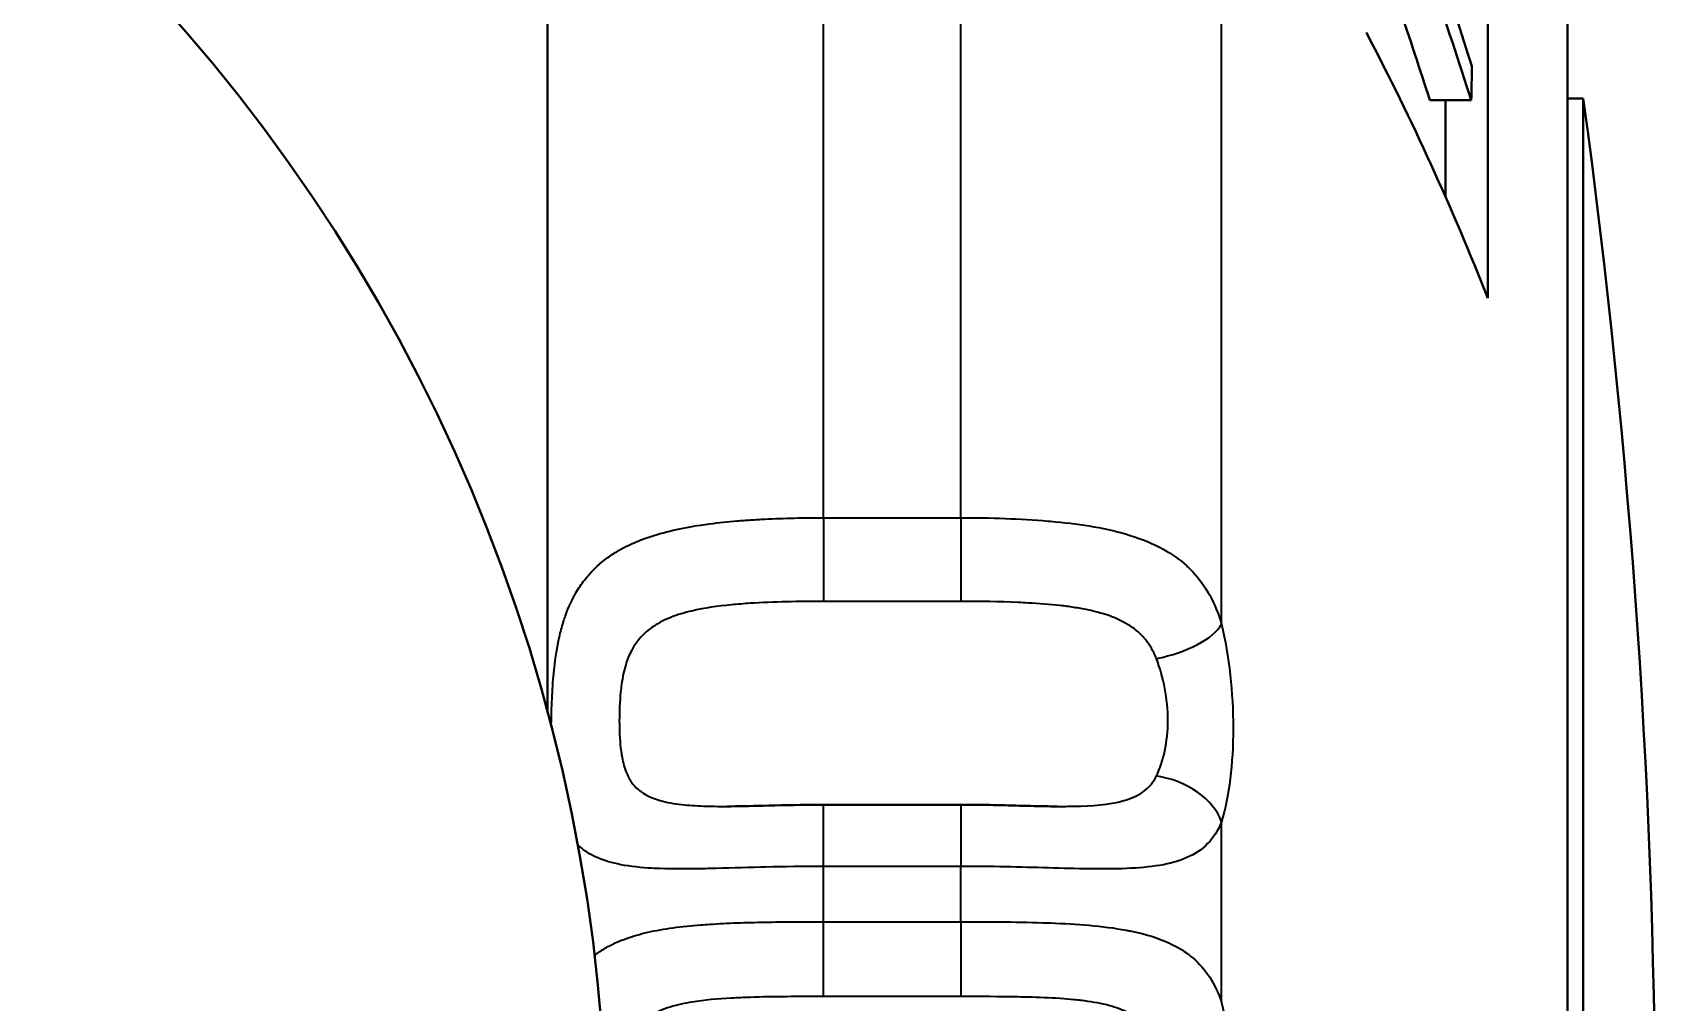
# Model space of a CAD drawing. Header units: millimetres. Extents: x 0 to 3364, y 0 to 2376.
# Drawn here: x 696.26 to 708.02, y 1287.85 to 1294.88 of the extents above; entities that cross this region are included whole.
import ezdxf

# ---------------------------------------------------------------- set-up
doc = ezdxf.new("R2010")
doc.units = ezdxf.units.MM
doc.header["$LTSCALE"] = 4
doc.layers.add('가시적인 것(ISO)', color=3, linetype='Continuous', lineweight=40, true_color=0x00ff00)
doc.layers.add('가시적인 좁은 것(ISO)', color=3, linetype='Continuous', lineweight=35, true_color=0x00ff00)

msp = doc.modelspace()

# ---------------------------------------------------------------- linework, layer by layer
at = {"layer": '가시적인 것(ISO)'}
for p, q in [((699.9938, 1289.9521), (699.9938, 1304.6988)), ((706.8087, 1292.9523), (706.8087, 1298.3988)), ((707.3861, 1295.1988), (707.3861, 1278.1988)), ((706.389, 1294.3859), (706.689, 1294.3859)), ((706.5021, 1294.3859), (706.5021, 1293.6869)), ((707.3861, 1294.3988), (707.5012, 1294.3988)), ((707.5012, 1294.3988), (707.5012, 1278.9988)), ((702.9899, 1289.283), (701.9938, 1289.283))]:
    msp.add_line(p, q, dxfattribs=at)
for centre, radius, start, end in [((687.9246, 1286.6988), 12.5, 270, 90), ((651.1246, 1286.6988), 56.9, 352.22258, 7.77742)]:
    msp.add_arc(centre, radius, start, end, dxfattribs=at)
for centre, major_axis, ratio, start_param, end_param in [((651.4246, 1285.9544), (56.5906, 0), 0.6922528, 0.2169216, 0.2608392), ((651.1246, 1285.9544), (56.5906, 0), 0.6922528, 0.2169216, 0.2519182), ((651.4246, 1286.2001), (56.5958, 0), 0.6922613, 0.2169035, 0.2359878), ((651.1246, 1286.6988), (56.9, 0), 0.5344882, 0.2071012, 0.2722433), ((651.4246, 1295.1273), (55.2739, 0), 0.7219067, 6.2646042, 6.2707655)]:
    msp.add_ellipse(centre, major_axis=major_axis, ratio=ratio, start_param=start_param, end_param=end_param, dxfattribs=at)
for points, knots in [([(701.2932, 1289.2709), (701.3744, 1289.271), (701.4634, 1289.2734), (701.6714, 1289.2789), (701.794, 1289.2819), (701.9421, 1289.2829), (701.968, 1289.283), (701.9938, 1289.283)], [0.000007456, 0.000007456, 0.000007456, 0.000007456, 0.028407059, 0.028407059, 0.065112909, 0.065112909, 0.072873842, 0.072873842, 0.072873842, 0.072873842]), ([(702.9899, 1289.283), (702.9953, 1289.283), (703.0007, 1289.283), (703.0222, 1289.283), (703.0383, 1289.2829), (703.1028, 1289.2825), (703.1512, 1289.2819), (703.3447, 1289.2785), (703.4906, 1289.2733), (703.6451, 1289.2711), (703.6677, 1289.2709), (703.6898, 1289.2709)], [0, 0, 0, 0, 0.001612768, 0.001612768, 0.006451534, 0.006451534, 0.020980402, 0.020980402, 0.065021282, 0.065021282, 0.072733793, 0.072733793, 0.072733793, 0.072733793])]:
    msp.add_open_spline(points, degree=3, knots=knots, dxfattribs=at)
msp.add_open_spline([(703.6898, 1289.2709), (703.6901, 1289.2709), (703.6904, 1289.2709), (703.6907, 1289.2709)], degree=3, dxfattribs=at)
at = {"layer": '가시적인 좁은 것(ISO)'}
for p, q in [((701.9938, 1291.3618), (701.9938, 1295.3518)), ((702.9899, 1291.3618), (702.9899, 1295.3518)), ((704.8794, 1290.5899), (704.8794, 1295.1914)), ((701.9938, 1291.3618), (702.9899, 1291.3618)), ((701.9938, 1291.3618), (701.9938, 1290.7555)), ((702.9899, 1291.3618), (702.9899, 1290.7555)), ((702.9899, 1290.7555), (701.9938, 1290.7555)), ((701.9938, 1288.8365), (701.9938, 1289.283)), ((702.9899, 1289.283), (702.9899, 1288.8365)), ((704.8794, 1287.8503), (704.8794, 1289.1595)), ((701.9938, 1288.4359), (701.9938, 1288.8365)), ((702.9899, 1288.8365), (701.9938, 1288.8365)), ((702.9899, 1288.4359), (702.9899, 1288.8365)), ((701.9938, 1288.4359), (702.9899, 1288.4359)), ((701.9938, 1287.8932), (701.9938, 1288.4359)), ((702.9899, 1288.4359), (702.9899, 1287.8932)), ((702.9899, 1287.8932), (701.9938, 1287.8932))]:
    msp.add_line(p, q, dxfattribs=at)
for centre, major_axis, ratio, start_param, end_param in [((704.407, 1290.5557), (0.487, 0.1135), 0.4186411, 4.6151341, 5.9223154), ((704.407, 1289.1379), (-0.4792, 0.1426), 0.6912974, 3.6081218, 4.9153031)]:
    msp.add_ellipse(centre, major_axis=major_axis, ratio=ratio, start_param=start_param, end_param=end_param, dxfattribs=at)
for points, knots in [([(700.0219, 1289.8463), (700.022, 1289.8718), (700.0223, 1289.8977), (700.0228, 1289.9236), (700.0231, 1289.9415), (700.0236, 1289.9594), (700.0241, 1289.9772), (700.0261, 1290.0417), (700.0294, 1290.1053), (700.0341, 1290.1677), (700.0434, 1290.288), (700.0591, 1290.4063), (700.0836, 1290.511), (700.0921, 1290.5474), (700.1017, 1290.5825), (700.1125, 1290.6163), (700.117, 1290.6303), (700.1216, 1290.6441), (700.1265, 1290.6577), (700.1472, 1290.7151), (700.1717, 1290.7689), (700.2003, 1290.8184), (700.2192, 1290.851), (700.2397, 1290.8815), (700.2619, 1290.9102), (700.3052, 1290.9663), (700.3553, 1291.0157), (700.4121, 1291.0591), (700.4388, 1291.0795), (700.4669, 1291.0984), (700.4961, 1291.1159), (700.5417, 1291.1433), (700.5904, 1291.1674), (700.6418, 1291.1888), (700.6674, 1291.1995), (700.6938, 1291.2094), (700.7209, 1291.2188), (700.8387, 1291.2595), (700.9667, 1291.2877), (701.1045, 1291.3083), (701.1261, 1291.3116), (701.1479, 1291.3146), (701.1699, 1291.3175), (701.2344, 1291.326), (701.3002, 1291.3329), (701.367, 1291.3385), (701.4004, 1291.3413), (701.4341, 1291.3438), (701.4681, 1291.346), (701.5021, 1291.3483), (701.5364, 1291.3502), (701.5709, 1291.3519), (701.64, 1291.3553), (701.7101, 1291.3578), (701.7808, 1291.3594), (701.8515, 1291.361), (701.9226, 1291.3618), (701.9938, 1291.3618)], [0.0033949106, 0.0033949106, 0.0033949106, 0.0033949106, 0.0034711794, 0.0034711794, 0.0034711794, 0.003523773, 0.003523773, 0.003523773, 0.0037137134, 0.0037137134, 0.0037137134, 0.0040802361, 0.0040802361, 0.0040802361, 0.0042074902, 0.0042074902, 0.0042074902, 0.0042600838, 0.0042600838, 0.0042600838, 0.0044822432, 0.0044822432, 0.0044822432, 0.0046282392, 0.0046282392, 0.0046282392, 0.0049141423, 0.0049141423, 0.0049141423, 0.0050489882, 0.0050489882, 0.0050489882, 0.0052593627, 0.0052593627, 0.0052593627, 0.0053641221, 0.0053641221, 0.0053641221, 0.0058190275, 0.0058190275, 0.0058190275, 0.0058904863, 0.0058904863, 0.0058904863, 0.0061008608, 0.0061008608, 0.0061008608, 0.006206048, 0.006206048, 0.006206048, 0.0063112353, 0.0063112353, 0.0063112353, 0.0065216098, 0.0065216098, 0.0065216098, 0.0067319843, 0.0067319843, 0.0067319843, 0.0067319843]), ([(702.9899, 1291.3618), (703.2067, 1291.3618), (703.4177, 1291.3554), (703.6228, 1291.3379), (703.6285, 1291.3374), (703.6341, 1291.3369), (703.6397, 1291.3364), (703.7365, 1291.3279), (703.8294, 1291.317), (703.9189, 1291.3024), (704.0135, 1291.2869), (704.104, 1291.2673), (704.1899, 1291.242), (704.1991, 1291.2393), (704.2083, 1291.2365), (704.2174, 1291.2337), (704.304, 1291.2067), (704.3839, 1291.174), (704.4566, 1291.1338), (704.5189, 1291.0994), (704.5768, 1291.0587), (704.6279, 1291.0122), (704.6352, 1291.0055), (704.6424, 1290.9987), (704.6494, 1290.9918), (704.6564, 1290.9849), (704.6633, 1290.9779), (704.6701, 1290.9707), (704.7647, 1290.8704), (704.8344, 1290.7427), (704.8794, 1290.5899)], [0, 0, 0, 0, 0.000641191, 0.000641191, 0.000641191, 0.0006588203, 0.0006588203, 0.0006588203, 0.0009617865, 0.0009617865, 0.0009617865, 0.001282382, 0.001282382, 0.001282382, 0.0013167634, 0.0013167634, 0.0013167634, 0.0016433523, 0.0016433523, 0.0016433523, 0.001923573, 0.001923573, 0.001923573, 0.0019635845, 0.0019635845, 0.0019635845, 0.0020037218, 0.0020037218, 0.0020037218, 0.002564764, 0.002564764, 0.002564764, 0.002564764]), ([(701.9938, 1290.7555), (701.8149, 1290.7555), (701.6363, 1290.7529), (701.4625, 1290.7417), (701.417, 1290.7387), (701.3718, 1290.7352), (701.3268, 1290.7308), (701.2274, 1290.7212), (701.1317, 1290.708), (701.0392, 1290.6861), (701.0136, 1290.6801), (700.9886, 1290.6735), (700.9641, 1290.6661), (700.9089, 1290.6493), (700.8563, 1290.6288), (700.8075, 1290.6022), (700.7885, 1290.5918), (700.7702, 1290.5805), (700.7527, 1290.5683), (700.7135, 1290.5409), (700.6784, 1290.5086), (700.6487, 1290.4705), (700.6312, 1290.448), (700.6156, 1290.4237), (700.602, 1290.3977), (700.5856, 1290.3663), (700.5721, 1290.3324), (700.5612, 1290.2968), (700.5476, 1290.2526), (700.538, 1290.2052), (700.5312, 1290.1573), (700.5284, 1290.1375), (700.526, 1290.1176), (700.5241, 1290.0977), (700.5174, 1290.03), (700.5148, 1289.9595), (700.5148, 1289.8918), (700.5149, 1289.824), (700.5175, 1289.7571), (700.5244, 1289.6953), (700.5264, 1289.6772), (700.5287, 1289.6596), (700.5316, 1289.6424), (700.5385, 1289.6001), (700.5483, 1289.5602), (700.5621, 1289.5244), (700.5731, 1289.4959), (700.5867, 1289.47), (700.603, 1289.4469), (700.617, 1289.4272), (700.633, 1289.4096), (700.651, 1289.3939), (700.6807, 1289.3682), (700.7156, 1289.3481), (700.7546, 1289.3325), (700.7725, 1289.3252), (700.7913, 1289.3189), (700.811, 1289.3133), (700.8597, 1289.2995), (700.9117, 1289.2907), (700.9663, 1289.2846), (700.9913, 1289.2818), (701.0169, 1289.2796), (701.043, 1289.2778), (701.0969, 1289.2741), (701.152, 1289.2723), (701.2081, 1289.2715), (701.2362, 1289.2711), (701.2645, 1289.2709), (701.2931, 1289.2709)], [0, 0, 0, 0, 0.0005362357, 0.0005362357, 0.0005362357, 0.0006765868, 0.0006765868, 0.0006765868, 0.0009868325, 0.0009868325, 0.0009868325, 0.0010724715, 0.0010724715, 0.0010724715, 0.0012653689, 0.0012653689, 0.0012653689, 0.0013405894, 0.0013405894, 0.0013405894, 0.001509309, 0.001509309, 0.001509309, 0.0016087072, 0.0016087072, 0.0016087072, 0.0017284274, 0.0017284274, 0.0017284274, 0.0018768251, 0.0018768251, 0.0018768251, 0.0019378424, 0.0019378424, 0.0019378424, 0.002144943, 0.002144943, 0.002144943, 0.0023524926, 0.0023524926, 0.0023524926, 0.0024130609, 0.0024130609, 0.0024130609, 0.0025625123, 0.0025625123, 0.0025625123, 0.0026811787, 0.0026811787, 0.0026811787, 0.002782454, 0.002782454, 0.002782454, 0.0029492966, 0.0029492966, 0.0029492966, 0.0030262461, 0.0030262461, 0.0030262461, 0.0032174145, 0.0032174145, 0.0032174145, 0.0033049371, 0.0033049371, 0.0033049371, 0.0034855324, 0.0034855324, 0.0034855324, 0.003576105, 0.003576105, 0.003576105, 0.003576105]), ([(704.407, 1290.3418), (704.4013, 1290.3566), (704.3949, 1290.3711), (704.388, 1290.3851), (704.3777, 1290.4062), (704.3661, 1290.4262), (704.3533, 1290.4451), (704.3469, 1290.4546), (704.3402, 1290.4638), (704.3332, 1290.4726), (704.3297, 1290.477), (704.3262, 1290.4814), (704.3226, 1290.4857), (704.3189, 1290.4899), (704.3152, 1290.4941), (704.3115, 1290.4982), (704.2883, 1290.5235), (704.2626, 1290.546), (704.2346, 1290.5659), (704.2141, 1290.5804), (704.1923, 1290.5937), (704.1697, 1290.6057), (704.144, 1290.6193), (704.1173, 1290.6313), (704.0899, 1290.642), (704.0333, 1290.6639), (703.9732, 1290.6805), (703.9105, 1290.6938), (703.8769, 1290.7009), (703.843, 1290.7069), (703.8087, 1290.7123), (703.7763, 1290.7173), (703.7435, 1290.7216), (703.7105, 1290.7253), (703.6341, 1290.734), (703.5567, 1290.7398), (703.4773, 1290.7441), (703.4536, 1290.7454), (703.4299, 1290.7466), (703.4062, 1290.7476), (703.2687, 1290.7536), (703.1299, 1290.7555), (702.9899, 1290.7555)], [0.0026102224, 0.0026102224, 0.0026102224, 0.0026102224, 0.0026627119, 0.0026627119, 0.0026627119, 0.0027414461, 0.0027414461, 0.0027414461, 0.0027808132, 0.0027808132, 0.0027808132, 0.0028004968, 0.0028004968, 0.0028004968, 0.0028201803, 0.0028201803, 0.0028201803, 0.0029414562, 0.0029414562, 0.0029414562, 0.0030301383, 0.0030301383, 0.0030301383, 0.0031306645, 0.0031306645, 0.0031306645, 0.0033386198, 0.0033386198, 0.0033386198, 0.0034500542, 0.0034500542, 0.0034500542, 0.0035550331, 0.0035550331, 0.0035550331, 0.003797578, 0.003797578, 0.003797578, 0.0038699701, 0.0038699701, 0.0038699701, 0.004289886, 0.004289886, 0.004289886, 0.004289886]), ([(704.8794, 1290.5899), (704.9064, 1290.4741), (704.9271, 1290.3518), (704.9415, 1290.2232), (704.9559, 1290.0946), (704.9634, 1289.9649), (704.9634, 1289.8365), (704.9635, 1289.5796), (704.9334, 1289.341), (704.8794, 1289.1595)], [0, 0, 0, 0, 0.0003876456, 0.0003876456, 0.0003876456, 0.0007752912, 0.0007752912, 0.0007752912, 0.0015505823, 0.0015505823, 0.0015505823, 0.0015505823]), ([(704.407, 1289.4911), (704.4594, 1289.5966), (704.4904, 1289.7388), (704.4903, 1289.8937), (704.4902, 1290.0487), (704.4594, 1290.207), (704.407, 1290.3418)], [0, 0, 0, 0, 0.00046947665, 0.00046947665, 0.00046947665, 0.00093916648, 0.00093916648, 0.00093916648, 0.00093916648]), ([(703.6907, 1289.2709), (703.7309, 1289.2709), (703.7706, 1289.2713), (703.8097, 1289.2722), (703.9392, 1289.2751), (704.0637, 1289.2829), (704.1704, 1289.3126), (704.2237, 1289.3275), (704.2717, 1289.3482), (704.3117, 1289.3772), (704.3517, 1289.4062), (704.384, 1289.4447), (704.407, 1289.4911)], [0.00071189887, 0.00071189887, 0.00071189887, 0.00071189887, 0.00083857649, 0.00083857649, 0.00083857649, 0.00125786474, 0.00125786474, 0.00125786474, 0.00146750886, 0.00146750886, 0.00146750886, 0.00167715298, 0.00167715298, 0.00167715298, 0.00167715298]), ([(704.8794, 1289.1595), (704.8538, 1289.0969), (704.8203, 1289.0441), (704.7368, 1288.9585), (704.6872, 1288.9255), (704.5122, 1288.8485), (704.363, 1288.828), (704.0211, 1288.8138), (703.8274, 1288.8196), (703.4216, 1288.831), (703.2063, 1288.8365), (702.9899, 1288.8365)], [0.0041747233, 0.0041747233, 0.0041747233, 0.0041747233, 0.0044943809, 0.0044943809, 0.0048140386, 0.0048140386, 0.0054533538, 0.0054533538, 0.0060926691, 0.0060926691, 0.0067319843, 0.0067319843, 0.0067319843, 0.0067319843]), ([(701.9938, 1288.8365), (701.8516, 1288.8365), (701.7119, 1288.8344), (701.5746, 1288.8311), (701.563, 1288.8308), (701.5514, 1288.8305), (701.5399, 1288.8303), (701.4145, 1288.8271), (701.2903, 1288.8231), (701.1729, 1288.8204), (701.1512, 1288.82), (701.1297, 1288.8195), (701.1085, 1288.8191), (701.0042, 1288.8173), (700.9045, 1288.8168), (700.8101, 1288.8202), (700.7816, 1288.8212), (700.7536, 1288.8226), (700.7261, 1288.8244), (700.6443, 1288.8298), (700.5693, 1288.8389), (700.5008, 1288.8538), (700.4716, 1288.8602), (700.4436, 1288.8677), (700.4167, 1288.8764), (700.3594, 1288.895), (700.3091, 1288.9191), (700.2654, 1288.95), (700.2493, 1288.9613), (700.2341, 1288.9737), (700.2197, 1288.9871), (700.2171, 1288.9896), (700.2145, 1288.992), (700.212, 1288.9945)], [0, 0, 0, 0, 0.000420749, 0.000420749, 0.000420749, 0.0004563155, 0.0004563155, 0.0004563155, 0.000841498, 0.000841498, 0.000841498, 0.0009126156, 0.0009126156, 0.0009126156, 0.0012622471, 0.0012622471, 0.0012622471, 0.0013680066, 0.0013680066, 0.0013680066, 0.0016829961, 0.0016829961, 0.0016829961, 0.0018174183, 0.0018174183, 0.0018174183, 0.0021037451, 0.0021037451, 0.0021037451, 0.0022089323, 0.0022089323, 0.0022089323, 0.0022280461, 0.0022280461, 0.0022280461, 0.0022280461]), ([(700.3351, 1288.1918), (700.3592, 1288.2106), (700.3849, 1288.2278), (700.4121, 1288.2437), (700.4388, 1288.2594), (700.4669, 1288.2736), (700.4961, 1288.2865), (700.5417, 1288.3067), (700.5904, 1288.3239), (700.6418, 1288.3386), (700.6674, 1288.346), (700.6938, 1288.3527), (700.7209, 1288.3589), (700.8387, 1288.3858), (700.9667, 1288.402), (701.1045, 1288.4128), (701.1261, 1288.4145), (701.1479, 1288.416), (701.1699, 1288.4175), (701.2344, 1288.4218), (701.3002, 1288.4249), (701.367, 1288.4273), (701.4004, 1288.4285), (701.4341, 1288.4295), (701.4681, 1288.4304), (701.5021, 1288.4312), (701.5364, 1288.432), (701.5709, 1288.4326), (701.64, 1288.4338), (701.7101, 1288.4346), (701.7808, 1288.4352), (701.8515, 1288.4357), (701.9226, 1288.4359), (701.9938, 1288.4359)], [0.004777228, 0.004777228, 0.004777228, 0.004777228, 0.0049141423, 0.0049141423, 0.0049141423, 0.0050489882, 0.0050489882, 0.0050489882, 0.0052593627, 0.0052593627, 0.0052593627, 0.0053641221, 0.0053641221, 0.0053641221, 0.0058190275, 0.0058190275, 0.0058190275, 0.0058904863, 0.0058904863, 0.0058904863, 0.0061008608, 0.0061008608, 0.0061008608, 0.006206048, 0.006206048, 0.006206048, 0.0063112353, 0.0063112353, 0.0063112353, 0.0065216098, 0.0065216098, 0.0065216098, 0.0067319843, 0.0067319843, 0.0067319843, 0.0067319843]), ([(702.9899, 1288.4359), (703.2067, 1288.4359), (703.4177, 1288.4345), (703.6228, 1288.427), (703.6285, 1288.4268), (703.6341, 1288.4266), (703.6397, 1288.4264), (703.7365, 1288.4227), (703.8294, 1288.4176), (703.9189, 1288.4097), (704.0135, 1288.4014), (704.104, 1288.39), (704.1899, 1288.374), (704.1991, 1288.3722), (704.2083, 1288.3705), (704.2174, 1288.3686), (704.304, 1288.3512), (704.3839, 1288.3289), (704.4566, 1288.2997), (704.5189, 1288.2746), (704.5768, 1288.2439), (704.6279, 1288.2073), (704.6352, 1288.2021), (704.6424, 1288.1968), (704.6494, 1288.1913), (704.6564, 1288.1858), (704.6633, 1288.1802), (704.6701, 1288.1745), (704.7647, 1288.0941), (704.8344, 1287.9866), (704.8794, 1287.8503)], [0, 0, 0, 0, 0.000641191, 0.000641191, 0.000641191, 0.0006588203, 0.0006588203, 0.0006588203, 0.0009617865, 0.0009617865, 0.0009617865, 0.001282382, 0.001282382, 0.001282382, 0.0013167634, 0.0013167634, 0.0013167634, 0.0016433523, 0.0016433523, 0.0016433523, 0.001923573, 0.001923573, 0.001923573, 0.0019635845, 0.0019635845, 0.0019635845, 0.0020037218, 0.0020037218, 0.0020037218, 0.002564764, 0.002564764, 0.002564764, 0.002564764]), ([(701.9938, 1287.8932), (701.8149, 1287.8932), (701.6363, 1287.8934), (701.4625, 1287.8879), (701.417, 1287.8864), (701.3718, 1287.8846), (701.3268, 1287.8822), (701.2274, 1287.8768), (701.1317, 1287.8688), (701.0392, 1287.8534), (701.0136, 1287.8492), (700.9886, 1287.8444), (700.9641, 1287.8389), (700.9089, 1287.8265), (700.8563, 1287.8107), (700.8075, 1287.7892), (700.7885, 1287.7808), (700.7702, 1287.7716), (700.7527, 1287.7615), (700.7135, 1287.7387), (700.6784, 1287.7111), (700.6487, 1287.6776), (700.6312, 1287.6579), (700.6156, 1287.6363), (700.602, 1287.6128), (700.5856, 1287.5844), (700.5721, 1287.5534), (700.5612, 1287.5202), (700.5476, 1287.4791), (700.538, 1287.4342), (700.5312, 1287.3881), (700.5284, 1287.3692), (700.526, 1287.3499), (700.5241, 1287.3305), (700.5174, 1287.2645), (700.5148, 1287.1945), (700.5148, 1287.1258), (700.5149, 1287.057), (700.5175, 1286.9876), (700.5244, 1286.9221), (700.5264, 1286.9029), (700.5287, 1286.8841), (700.5316, 1286.8656), (700.5385, 1286.8201), (700.5483, 1286.7764), (700.5621, 1286.7363), (700.5731, 1286.7044), (700.5867, 1286.6748), (700.603, 1286.6479), (700.617, 1286.625), (700.633, 1286.604), (700.651, 1286.585), (700.6807, 1286.5537), (700.7156, 1286.5282), (700.7546, 1286.5073), (700.7725, 1286.4977), (700.7913, 1286.489), (700.811, 1286.4812), (700.8597, 1286.4617), (700.9117, 1286.4478), (700.9663, 1286.4371), (700.9913, 1286.4322), (701.0169, 1286.4279), (701.043, 1286.4242), (701.0969, 1286.4166), (701.152, 1286.4113), (701.2081, 1286.4075), (701.2482, 1286.4047), (701.2888, 1286.4026), (701.3298, 1286.401), (701.3738, 1286.3992), (701.4186, 1286.398), (701.4636, 1286.3971), (701.5263, 1286.3959), (701.5899, 1286.3953), (701.6533, 1286.3949), (701.7662, 1286.3943), (701.8794, 1286.3943), (701.9938, 1286.3943)], [0, 0, 0, 0, 0.0005362357, 0.0005362357, 0.0005362357, 0.0006765868, 0.0006765868, 0.0006765868, 0.0009868325, 0.0009868325, 0.0009868325, 0.0010724715, 0.0010724715, 0.0010724715, 0.0012653689, 0.0012653689, 0.0012653689, 0.0013405894, 0.0013405894, 0.0013405894, 0.001509309, 0.001509309, 0.001509309, 0.0016087072, 0.0016087072, 0.0016087072, 0.0017284274, 0.0017284274, 0.0017284274, 0.0018768251, 0.0018768251, 0.0018768251, 0.0019378424, 0.0019378424, 0.0019378424, 0.002144943, 0.002144943, 0.002144943, 0.0023524926, 0.0023524926, 0.0023524926, 0.0024130609, 0.0024130609, 0.0024130609, 0.0025625123, 0.0025625123, 0.0025625123, 0.0026811787, 0.0026811787, 0.0026811787, 0.002782454, 0.002782454, 0.002782454, 0.0029492966, 0.0029492966, 0.0029492966, 0.0030262461, 0.0030262461, 0.0030262461, 0.0032174145, 0.0032174145, 0.0032174145, 0.0033049371, 0.0033049371, 0.0033049371, 0.0034855324, 0.0034855324, 0.0034855324, 0.0036148495, 0.0036148495, 0.0036148495, 0.0037536502, 0.0037536502, 0.0037536502, 0.0039466375, 0.0039466375, 0.0039466375, 0.004289886, 0.004289886, 0.004289886, 0.004289886]), ([(704.407, 1287.5619), (704.4013, 1287.5755), (704.3949, 1287.5887), (704.388, 1287.6014), (704.3777, 1287.6205), (704.3661, 1287.6385), (704.3533, 1287.6552), (704.3469, 1287.6636), (704.3402, 1287.6717), (704.3332, 1287.6795), (704.3297, 1287.6834), (704.3262, 1287.6872), (704.3226, 1287.6909), (704.3189, 1287.6946), (704.3152, 1287.6983), (704.3115, 1287.7018), (704.2883, 1287.7238), (704.2626, 1287.7429), (704.2346, 1287.7594), (704.2141, 1287.7716), (704.1923, 1287.7824), (704.1697, 1287.792), (704.144, 1287.803), (704.1173, 1287.8125), (704.0899, 1287.8207), (704.0333, 1287.8376), (703.9732, 1287.8496), (703.9105, 1287.8587), (703.8769, 1287.8636), (703.843, 1287.8676), (703.8087, 1287.871), (703.7763, 1287.8742), (703.7435, 1287.8769), (703.7105, 1287.8791), (703.6341, 1287.8842), (703.5567, 1287.887), (703.4773, 1287.8889), (703.4536, 1287.8895), (703.4299, 1287.89), (703.4062, 1287.8904), (703.2687, 1287.893), (703.1299, 1287.8932), (702.9899, 1287.8932)], [0.0026102224, 0.0026102224, 0.0026102224, 0.0026102224, 0.0026627119, 0.0026627119, 0.0026627119, 0.0027414461, 0.0027414461, 0.0027414461, 0.0027808132, 0.0027808132, 0.0027808132, 0.0028004968, 0.0028004968, 0.0028004968, 0.0028201803, 0.0028201803, 0.0028201803, 0.0029414562, 0.0029414562, 0.0029414562, 0.0030301383, 0.0030301383, 0.0030301383, 0.0031306645, 0.0031306645, 0.0031306645, 0.0033386198, 0.0033386198, 0.0033386198, 0.0034500542, 0.0034500542, 0.0034500542, 0.0035550331, 0.0035550331, 0.0035550331, 0.003797578, 0.003797578, 0.003797578, 0.0038699701, 0.0038699701, 0.0038699701, 0.004289886, 0.004289886, 0.004289886, 0.004289886]), ([(704.8794, 1287.8503), (704.9064, 1287.7439), (704.9271, 1287.6283), (704.9415, 1287.5037), (704.9559, 1287.3792), (704.9634, 1287.2507), (704.9634, 1287.1204), (704.9635, 1286.8598), (704.9334, 1286.6053), (704.8794, 1286.3991)], [0, 0, 0, 0, 0.0003876456, 0.0003876456, 0.0003876456, 0.0007752912, 0.0007752912, 0.0007752912, 0.0015505823, 0.0015505823, 0.0015505823, 0.0015505823])]:
    msp.add_open_spline(points, degree=3, knots=knots, dxfattribs=at)

doc.saveas('drawing.dxf')
